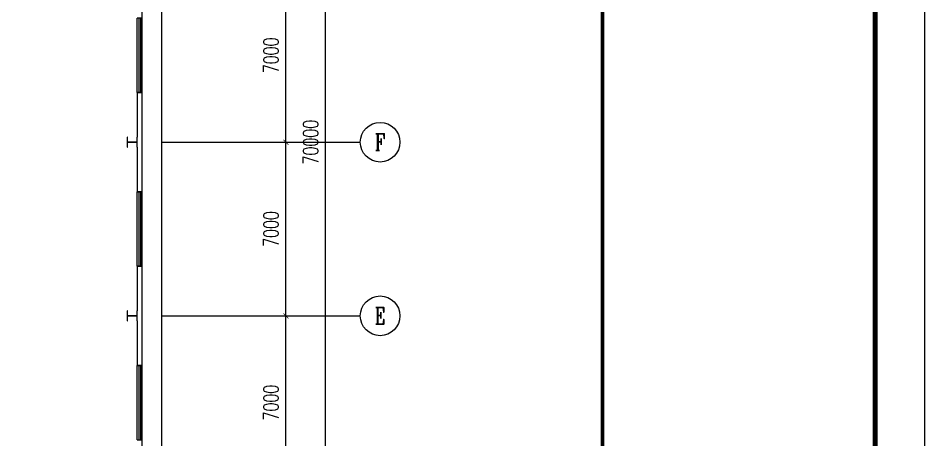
# Model space of a CAD drawing. Extents: x -417156 to 1571408, y 205758 to 1045562.
# Drawn here: x 1357225 to 1393798, y 917454 to 934454 of the extents above; entities that cross this region are included whole.
import ezdxf
from ezdxf.enums import TextEntityAlignment as Align

# ---------------------------------------------------------------- set-up
doc = ezdxf.new("R2010")
doc.units = 0
doc.header["$LTSCALE"] = 1000
doc.header["$MEASUREMENT"] = 0
doc.layers.get('0').update_dxf_attribs({"linetype": 'CONTINUOUS'})
doc.layers.get('DEFPOINTS').update_dxf_attribs({"linetype": 'CONTINUOUS'})
for name, color, linetype in [('AXIS', 3, 'CONTINUOUS'), ('AXIS_TEXT', 7, 'CONTINUOUS'), ('COLUMN', 99, 'CONTINUOUS'), ('GROUND', 2, 'CONTINUOUS'), ('PP-PM-TK', 7, 'CONTINUOUS'), ('PUB_TITLE', 4, 'CONTINUOUS'), ('WALL', 9, 'CONTINUOUS'), ('WINDOW', 99, 'CONTINUOUS')]:
    doc.layers.add(name, color=color, linetype=linetype)
doc.styles.add('_TCH_AXIS', font='COMPLEX', dxfattribs={"bigfont": 'GBCBIG'})
doc.styles.add('COMPLEX', font='COMPLEX')
doc.styles.add('DIM_FONT', font='SIMPLEX', dxfattribs={"width": 0.7, "bigfont": 'GBCBIG'})
doc.dimstyles.new('DIMN200', dxfattribs={"dimscale": 2, "dimtxt": 300, "dimasz": 100, "dimexe": 250, "dimexo": 300, "dimgap": 150, "dimtad": 1, "dimdec": 0, "dimzin": 0, "dimtxsty": 'DIM_FONT', "dimblk": 'ARCHTICK', "dimcen": 0.09, "dimclrt": 7, "dimazin": 3, "dimtfac": 1, "dimtdec": 0, "dimtix": 1, "dimtmove": 0, "dimatfit": 3, "dimtolj": 1, "dimtzin": 0})

# ---------------------------------------------------------------- blocks, each defined once
blk = doc.blocks.new('_AXISO')
blk.add_circle((0, 0), 0.5)
at = {"layer": 'AXIS_TEXT', "style": 'COMPLEX', "width": 1.041667}
blk.add_attdef('A', text='', height=0.56, dxfattribs=at).set_placement((-0.25, -0.28), (0.25, -0.28), align=Align.FIT)
blk = doc.blocks.new('_ARCHTICK')
at = {"color": 0, "linetype": 'BYBLOCK', "const_width": 0.15}
blk.add_lwpolyline([(-0.5, -0.5), (0.5, 0.5)], dxfattribs=at)
blk = doc.blocks.new('*D72')
at = {"layer": 'AXIS', "color": 0}
for p, q in [((353709, 286158), (360209, 286158)), ((359709, 216158), (359709, 286158)), ((353709, 216158), (360209, 216158))]:
    blk.add_line(p, q, dxfattribs=at)
at = {"layer": 'DEFPOINTS', "color": 0}
for p in [(353109, 286158), (359709, 286158), (353109, 216158)]:
    blk.add_point(p, dxfattribs=at)
at = {"layer": 'AXIS', "color": 0, "xscale": 200, "yscale": 200, "zscale": 200}
for p, rotation in [((359709, 286158), 90), ((359709, 216158), 270)]:
    blk.add_blockref('_ARCHTICK', p, dxfattribs=dict(at, rotation=rotation))
at = {"layer": 'AXIS', "color": 7, "insert": (359109, 251158), "char_height": 600, "attachment_point": 5, "rotation": 90, "style": 'DIM_FONT'}
blk.add_mtext('\\A1;70000', dxfattribs=at)
blk = doc.blocks.new('*D77')
at = {"layer": 'AXIS', "color": 0}
for p, q in [((353709, 244158), (358609, 244158)), ((358109, 237158), (358109, 244158)), ((353709, 237158), (358609, 237158))]:
    blk.add_line(p, q, dxfattribs=at)
at = {"layer": 'DEFPOINTS', "color": 0}
for p in [(353109, 244158), (358109, 244158), (353109, 237158)]:
    blk.add_point(p, dxfattribs=at)
at = {"layer": 'AXIS', "color": 0, "xscale": 200, "yscale": 200, "zscale": 200}
for p, rotation in [((358109, 244158), 90), ((358109, 237158), 270)]:
    blk.add_blockref('_ARCHTICK', p, dxfattribs=dict(at, rotation=rotation))
at = {"layer": 'AXIS', "color": 7, "insert": (357509, 240658), "char_height": 600, "attachment_point": 5, "rotation": 90, "style": 'DIM_FONT'}
blk.add_mtext('\\A1;7000', dxfattribs=at)
blk = doc.blocks.new('*D78')
at = {"layer": 'AXIS', "color": 0}
for p, q in [((353709, 251158), (358609, 251158)), ((358109, 244158), (358109, 251158)), ((353709, 244158), (358609, 244158))]:
    blk.add_line(p, q, dxfattribs=at)
at = {"layer": 'DEFPOINTS', "color": 0}
for p in [(353109, 251158), (358109, 251158), (353109, 244158)]:
    blk.add_point(p, dxfattribs=at)
at = {"layer": 'AXIS', "color": 0, "xscale": 200, "yscale": 200, "zscale": 200}
for p, rotation in [((358109, 251158), 90), ((358109, 244158), 270)]:
    blk.add_blockref('_ARCHTICK', p, dxfattribs=dict(at, rotation=rotation))
at = {"layer": 'AXIS', "color": 7, "insert": (357509, 247658), "char_height": 600, "attachment_point": 5, "rotation": 90, "style": 'DIM_FONT'}
blk.add_mtext('\\A1;7000', dxfattribs=at)
blk = doc.blocks.new('*D79')
at = {"layer": 'AXIS', "color": 0}
for p, q in [((353709, 258158), (358609, 258158)), ((358109, 251158), (358109, 258158)), ((353709, 251158), (358609, 251158))]:
    blk.add_line(p, q, dxfattribs=at)
at = {"layer": 'DEFPOINTS', "color": 0}
for p in [(353109, 258158), (358109, 258158), (353109, 251158)]:
    blk.add_point(p, dxfattribs=at)
at = {"layer": 'AXIS', "color": 0, "xscale": 200, "yscale": 200, "zscale": 200}
for p, rotation in [((358109, 258158), 90), ((358109, 251158), 270)]:
    blk.add_blockref('_ARCHTICK', p, dxfattribs=dict(at, rotation=rotation))
at = {"layer": 'AXIS', "color": 7, "insert": (357509, 254658), "char_height": 600, "attachment_point": 5, "rotation": 90, "style": 'DIM_FONT'}
blk.add_mtext('\\A1;7000', dxfattribs=at)
blk = doc.blocks.new('$WINLIB2D$00000001')
for p, q in [((-0.5, 0.5), (0.5, 0.5)), ((-0.5, 0.5), (-0.5, -0.5)), ((0.5, -0.5), (0.5, 0.5)), ((0.5, 0.167), (-0.5, 0.167)), ((0.5, -0.167), (-0.5, -0.167)), ((-0.5, -0.5), (0.5, -0.5))]:
    blk.add_line(p, q)
blk = doc.blocks.new('E22')
at = {"layer": 'AXIS', "color": 8}
for p, q in [((353109, 251157.7), (361109, 251157.7)), ((353109, 244157.7), (361109, 244157.7))]:
    blk.add_line(p, q, dxfattribs=at)
at = {"layer": 'COLUMN', "color": 8}
for p, q in [((351725, 251357.7), (351709, 251357.7)), ((351709, 251357.7), (351709, 250957.7)), ((351725, 251162.7), (351725, 251357.7)), ((352109, 251357.7), (352093, 251357.7)), ((352093, 251357.7), (352093, 251162.7)), ((352109, 250957.7), (352109, 251357.7)), ((351709, 250957.7), (351725, 250957.7)), ((352093, 251162.7), (351725, 251162.7)), ((351725, 251152.7), (352093, 251152.7)), ((351725, 250957.7), (351725, 251152.7)), ((352093, 251152.7), (352093, 250957.7)), ((352093, 250957.7), (352109, 250957.7)), ((351725, 244357.7), (351709, 244357.7)), ((351709, 244357.7), (351709, 243957.7)), ((351725, 244162.7), (351725, 244357.7)), ((352109, 244357.7), (352093, 244357.7)), ((352093, 244357.7), (352093, 244162.7)), ((352109, 243957.7), (352109, 244357.7)), ((351709, 243957.7), (351725, 243957.7)), ((352093, 244162.7), (351725, 244162.7)), ((351725, 244152.7), (352093, 244152.7)), ((351725, 243957.7), (351725, 244152.7)), ((352093, 244152.7), (352093, 243957.7)), ((352093, 243957.7), (352109, 243957.7))]:
    blk.add_line(p, q, dxfattribs=at)
at = {"layer": 'GROUND', "color": 8}
for p, q in [((352309, 236957.7), (352309, 265357.7)), ((353109, 236957.7), (353109, 265357.7))]:
    blk.add_line(p, q, dxfattribs=at)
at = {"layer": 'WALL', "color": 8}
for p, q in [((352309, 253157.7), (352109, 253157.7)), ((352109, 253157.7), (352109, 251357.7)), ((352309, 251157.7), (352309, 253157.7)), ((352109, 250957.7), (352109, 249157.7)), ((352309, 249157.7), (352309, 251157.7)), ((352109, 249157.7), (352309, 249157.7)), ((352309, 246157.7), (352109, 246157.7)), ((352109, 246157.7), (352109, 244357.7)), ((352309, 244157.7), (352309, 246157.7)), ((352109, 243957.7), (352109, 242157.7)), ((352309, 242157.7), (352309, 244157.7)), ((352109, 242157.7), (352309, 242157.7))]:
    blk.add_line(p, q, dxfattribs=at)
at = {"layer": 'AXIS', "color": 8}
ref = blk.add_blockref('_AXISO', (361909, 251157.7), dxfattribs=dict(at, xscale=1600, yscale=1600, zscale=1600))
ref.add_attrib('A', 'F', dxfattribs={"layer": 'AXIS_TEXT', "color": 8, "height": 674.8, "style": '_TCH_AXIS', "width": 0.8125}).set_placement((361700.1, 250820.4), (362117.8, 250820.4), align=Align.FIT)
ref = blk.add_blockref('_AXISO', (361909, 244157.7), dxfattribs=dict(at, xscale=1600, yscale=1600, zscale=1600))
ref.add_attrib('A', 'E', dxfattribs={"layer": 'AXIS_TEXT', "color": 8, "height": 674.8, "style": '_TCH_AXIS', "width": 0.8125}).set_placement((361700.1, 243820.4), (362117.8, 243820.4), align=Align.FIT)
at = {"layer": 'WINDOW', "color": 8, "xscale": 3000, "yscale": 200, "zscale": 3000, "rotation": 90}
for p in [(352209, 254657.7), (352209, 247657.7), (352209, 240657.7)]:
    blk.add_blockref('$WINLIB2D$00000001', p, dxfattribs=at)
at = {"layer": 'AXIS', "color": 8}
for p1, p2, distance, picture, middle in [((353109, 216157.7), (353109, 286157.7), -6600, '*D72', (359109, 251157.7)), ((353109, 251157.7), (353109, 258157.7), -5000, '*D79', (357509, 254657.7)), ((353109, 244157.7), (353109, 251157.7), -5000, '*D78', (357509, 247657.7)), ((353109, 237157.7), (353109, 244157.7), -5000, '*D77', (357509, 240657.7))]:
    dim = blk.add_aligned_dim(p1=p1, p2=p2, distance=distance, dimstyle='DIMN200', dxfattribs=at)
    dim.commit()
    dim.dimension.update_dxf_attribs({"geometry": picture, "text_midpoint": middle})

msp = doc.modelspace()

# ---------------------------------------------------------------- linework, layer by layer
at = {"layer": 'PP-PM-TK', "color": 4, "const_width": 140}
msp.add_lwpolyline([(1380798, 984603), (1380798, 869803)], dxfattribs=at)
at = {"layer": 'PUB_TITLE'}
msp.add_lwpolyline([(1225598, 867803), (1393798, 867803), (1393798, 986603), (1225598, 986603)], close=True, dxfattribs=at)
at = {"layer": 'PUB_TITLE', "const_width": 200}
msp.add_lwpolyline([(1230598, 869803), (1391798, 869803), (1391798, 984603), (1230598, 984603)], close=True, dxfattribs=at)

# ---------------------------------------------------------------- block references
msp.add_blockref('E22', (1009916, 678296))

doc.saveas('drawing.dxf')
